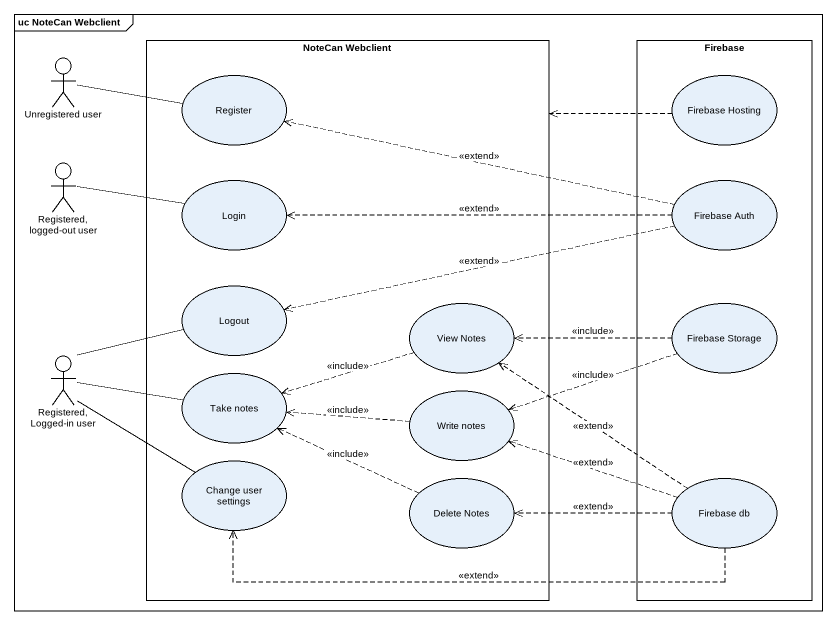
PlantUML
@startuml
mainframe uc NoteCan Webclient
rectangle "NoteCan Webclient" as NoteCan_Webclient {
  usecase Register
  usecase Login
  usecase Logout
  usecase "View Notes" as View_Notes
  usecase "Take notes" as Take_notes
  usecase "Write notes" as Write_notes
  usecase "Change user settings" as Change_user_settings
  usecase "Delete Notes" as Delete_Notes
}
rectangle Firebase {
  usecase "Firebase Hosting" as Firebase_Hosting
  usecase "Firebase Auth" as Firebase_Auth
  usecase "Firebase Storage" as Firebase_Storage
  usecase "Firebase db" as Firebase_db
}
actor "Unregistered user" as Unregistered_user
actor "Registered, logged-out user" as Registered_logged_out_user
actor "Registered, Logged-in user" as Registered_Logged_in_user
Unregistered_user -right- Register
Firebase_Hosting .left.> NoteCan_Webclient
Registered_logged_out_user -right- Login
Firebase_Auth .left.> Register : <<extend>>
Firebase_Auth .left.> Login : <<extend>>
Firebase_Auth .left.> Logout : <<extend>>
View_Notes .left.> Take_notes : <<include>>
Firebase_Storage .left.> View_Notes : <<include>>
Firebase_Storage .left.> Write_notes : <<include>>
Registered_Logged_in_user -right- Logout
Registered_Logged_in_user -right- Take_notes
Registered_Logged_in_user -right- Change_user_settings
Write_notes .left.> Take_notes : <<include>>
Delete_Notes .left.> Take_notes : <<include>>
Firebase_db .up.> View_Notes : <<extend>>
Firebase_db .left.> Write_notes : <<extend>>
Firebase_db .left.> Change_user_settings : <<extend>>
Firebase_db .left.> Delete_Notes : <<extend>>
@enduml
